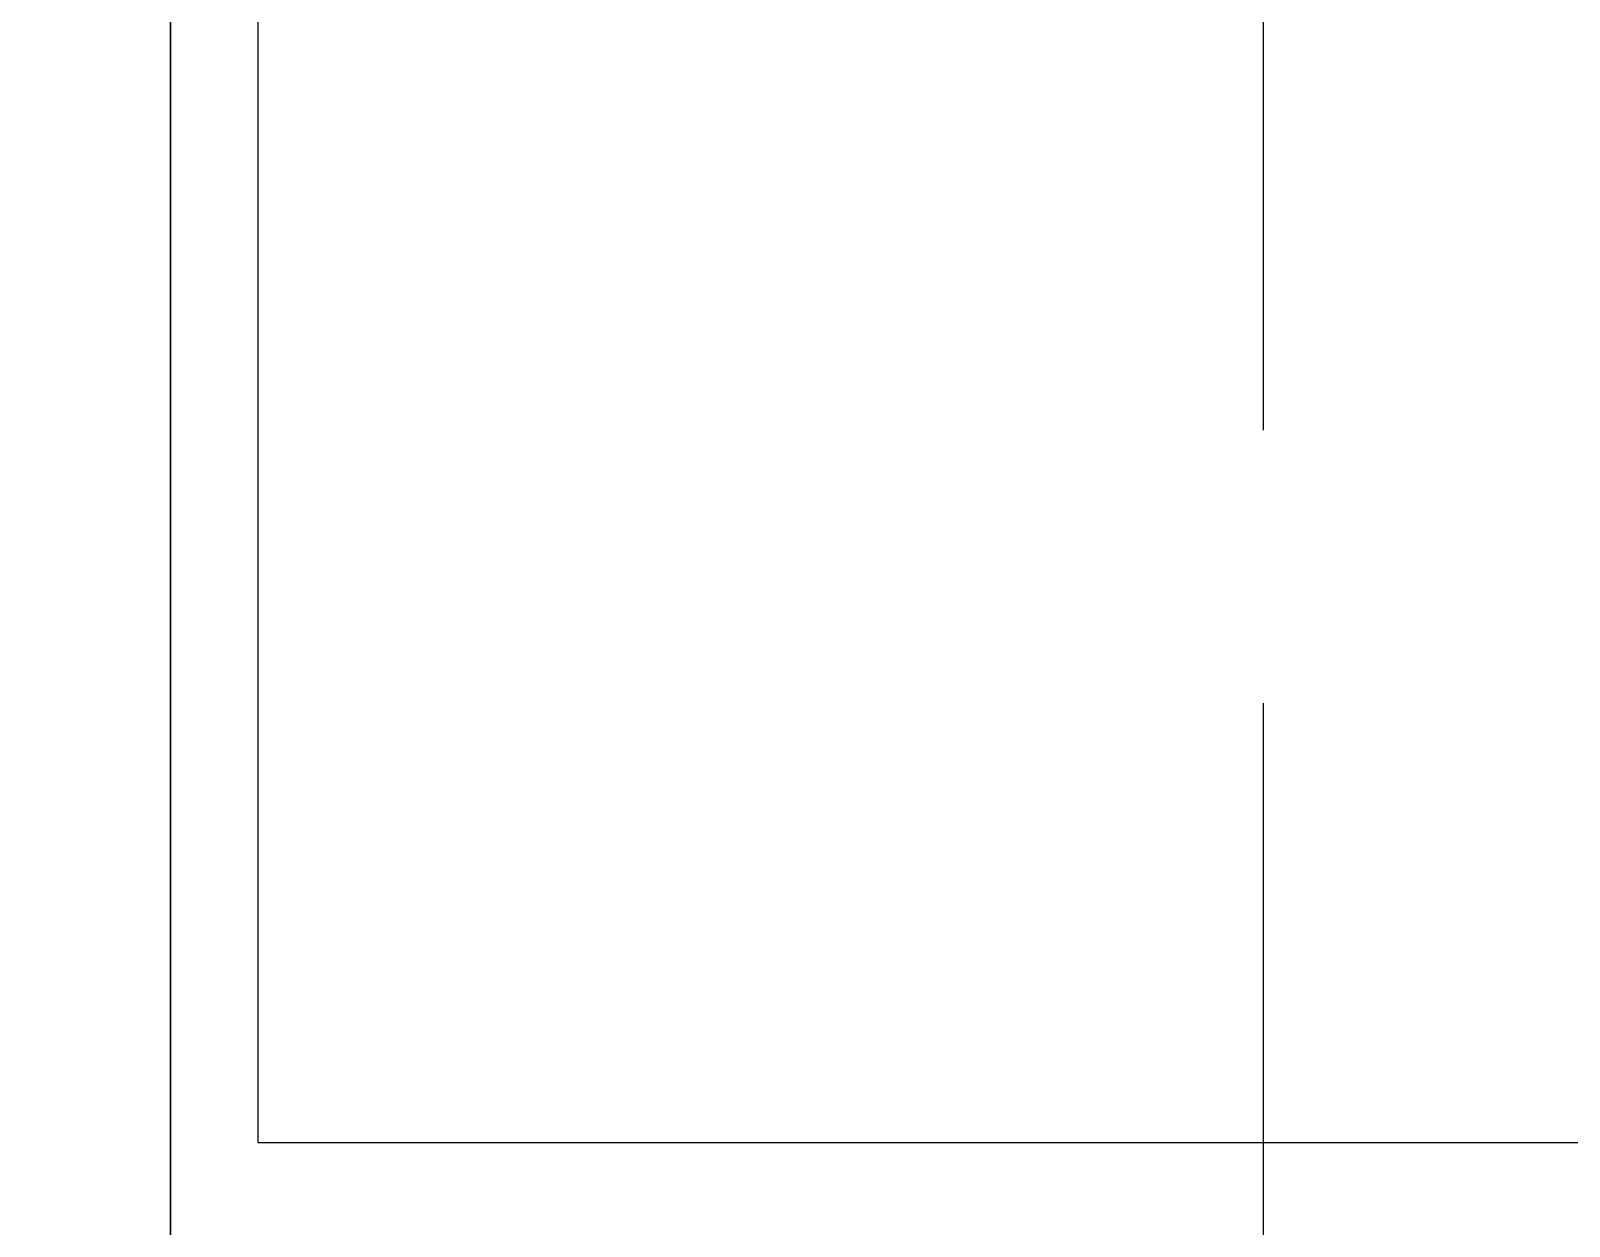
# Model space of a CAD drawing. Header units: inches. Extents: x 21 to 38546, y 13 to 15001.
# Drawn here: x 3519.682 to 3523.202, y 968.141 to 970.877 of the extents above; entities that cross this region are included whole.
import ezdxf

# ---------------------------------------------------------------- set-up
doc = ezdxf.new("R2010")
doc.units = ezdxf.units.IN
doc.header["$MEASUREMENT"] = 0
doc.set_wipeout_variables(frame=1)
doc.linetypes.add('1+1 dbx a2$0$374_BLD_A1_BLOK_2$0$HIDDEN', pattern=[0.375, 0.25, -0.125])
for name, color, linetype, lineweight in [('Z_MİM_-KM-GLAZ', 8, 'Continuous', 25), ('Z_MİM_-KM-IRON-09', 8, 'Continuous', 25), ('Z_MİM_-KM-IZO-THERMAL', 8, 'Continuous', 25), ('Z_MİM_00', 8, 'Continuous', 25), ('Z_MİM_ALUMINIUM', 8, 'Continuous', 25)]:
    doc.layers.add(name, color=color, linetype=linetype, lineweight=lineweight)

# ---------------------------------------------------------------- blocks, each defined once
blk = doc.blocks.new('A$C70963ABB')
at = {"layer": 'Z_MİM_-KM-IRON-09'}
blk.add_lwpolyline([(0.3999, 20), (0.3999, 69.5), (5.3999, 69.5), (5.3999, 70), (-0.1001, 70), (-0.1001, 20), (0.3999, 20)], dxfattribs=at)
blk = doc.blocks.new('-KM-AL1 150_900')
blk.add_wipeout([(151.4879, -34.02), (151.7258, -15.4799), (149.45, -15.45), (149.45, 7.15), (9.45, 7.15), (9.45, -15.45), (7.3978, -15.45), (7.5673, -34.0611)])
at = {"linetype": '1+1 dbx a2$0$374_BLD_A1_BLOK_2$0$HIDDEN', "ltscale": 5}
blk.add_line((15.1932, -40.6951, -0.0016), (15.1932, -14.7253, -0.0016), dxfattribs=at)
at = {"layer": 'Z_MİM_ALUMINIUM', "linetype": 'ByBlock'}
for points in [[(12.6932, -30.43), (12.6932, -18.57, -0.414214)], [(12.6932, -18.57), (12.6932, -30.43, 0.414214)]]:
    blk.add_lwpolyline(points, format="xyb", dxfattribs=at)
at = {"layer": 'Z_MİM_ALUMINIUM'}
blk.add_lwpolyline([(17.4932, -19.99), (17.4932, -18.75), (12.8932, -18.75), (12.8932, -19.99), (13.1232, -19.99, -0.414214), (13.1432, -20.01), (13.1432, -20.12, -0.414214), (13.1232, -20.14), (12.8932, -20.14), (12.8932, -29.2), (17.4932, -29.2), (17.4932, -20.14), (17.2632, -20.14, -0.414214), (17.2432, -20.12), (17.2432, -20.01, -0.414214), (17.2632, -19.99)], format="xyb", close=True, dxfattribs=at)

msp = doc.modelspace()

# ---------------------------------------------------------------- linework, layer by layer
at = {"layer": 'Z_MİM_-KM-IZO-THERMAL'}
msp.add_lwpolyline([(4654.2571, 1293.0577), (4654.2571, 969.5831), (3319.2576, 969.5831), (3319.2576, 1624.5832), (3029.2581, 1624.5834), (3029.2581, 2594.5843), (6844.2581, 2594.5843), (6844.2581, 969.5831), (5329.257, 969.5831), (5329.257, 1293.0577)], dxfattribs=at)

# ---------------------------------------------------------------- block references
at = {"layer": 'Z_MİM_00'}
msp.add_blockref('A$C70963ABB', (3520.942, 911.5831), dxfattribs=at)

# ---------------------------------------------------------------- next in the draw order: block references
at = {"layer": 'Z_MİM_-KM-GLAZ'}
msp.add_blockref('-KM-AL1 150_900', (3507.3087, 997.5331), dxfattribs=at)

doc.saveas('drawing.dxf')
